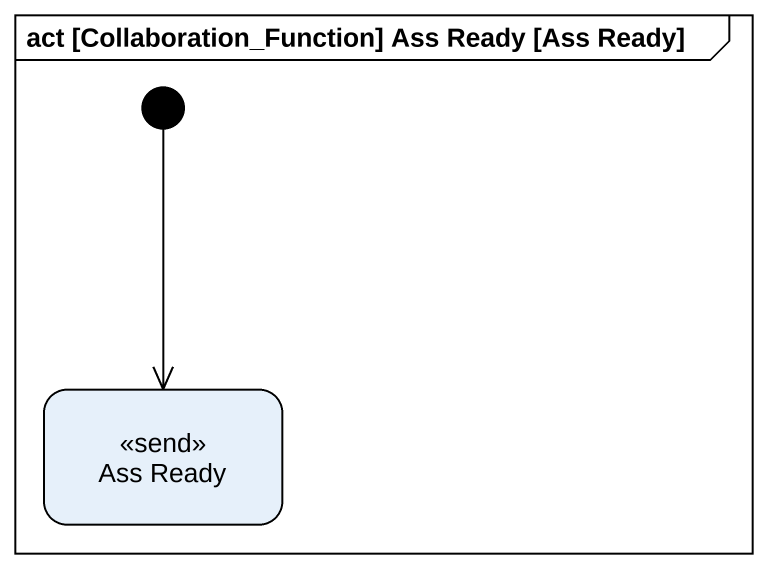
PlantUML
@startuml
mainframe act [Collaboration_Function] Ass Ready [Ass Ready]
hide empty description
state "Ass Ready" as Ass_Ready <<send>>
[*] --> Ass_Ready
@enduml
